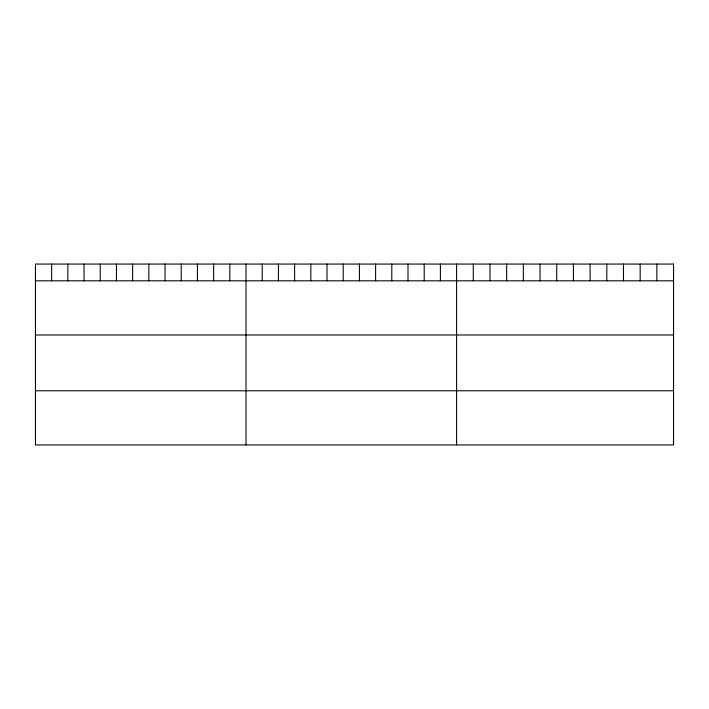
<?xml version="1.0" encoding="UTF-8"?>
<svg xmlns="http://www.w3.org/2000/svg" width="709" height="709" viewBox="0 0 709 709"><rect width="100%" height="100%" fill="white"/><g stroke="black" fill="none" stroke-linecap="round" stroke-linejoin="round"><path stroke-width="1.06" d="M35.45 280.817L673.55 280.817M35.45 334.976L673.55 334.976M35.45 390.774L673.55 390.774M656.862 264.067L656.862 280.817M640.174 264.067L640.174 280.817M623.486 264.067L623.486 280.817M606.798 264.067L606.798 280.817M590.11 264.067L590.11 280.817M573.421 264.067L573.421 280.817M556.725 264.067L556.725 280.817M540.036 264.067L540.036 280.817M523.348 264.067L523.348 280.817M506.66 264.067L506.66 280.817M489.972 264.067L489.972 280.817M473.284 264.067L473.284 280.817M456.596 264.067L456.596 444.933M440.395 264.067L440.395 280.817M424.204 264.067L424.204 280.817M408.003 264.067L408.003 280.817M391.802 264.067L391.802 280.817M375.61 264.067L375.61 280.817M359.41 264.067L359.41 280.817M343.209 264.067L343.209 280.817M327.009 264.067L327.009 280.817M310.817 264.067L310.817 280.817M294.616 264.067L294.616 280.817M278.415 264.067L278.415 280.817M262.224 264.067L262.224 280.817M246.023 264.067L246.023 444.933M229.822 264.067L229.822 280.817M213.631 264.067L213.631 280.817M197.43 264.067L197.43 280.817M181.229 264.067L181.229 280.817M165.037 264.067L165.037 280.817M148.837 264.067L148.837 280.817M132.636 264.067L132.636 280.817M116.436 264.067L116.436 280.817M100.244 264.067L100.244 280.817M84.043 264.067L84.043 280.817M67.842 264.067L67.842 280.817M51.651 264.067L51.651 280.817M673.55 264.067L35.45 264.067L35.45 444.933L673.55 444.933L673.55 264.067"/></g></svg>
